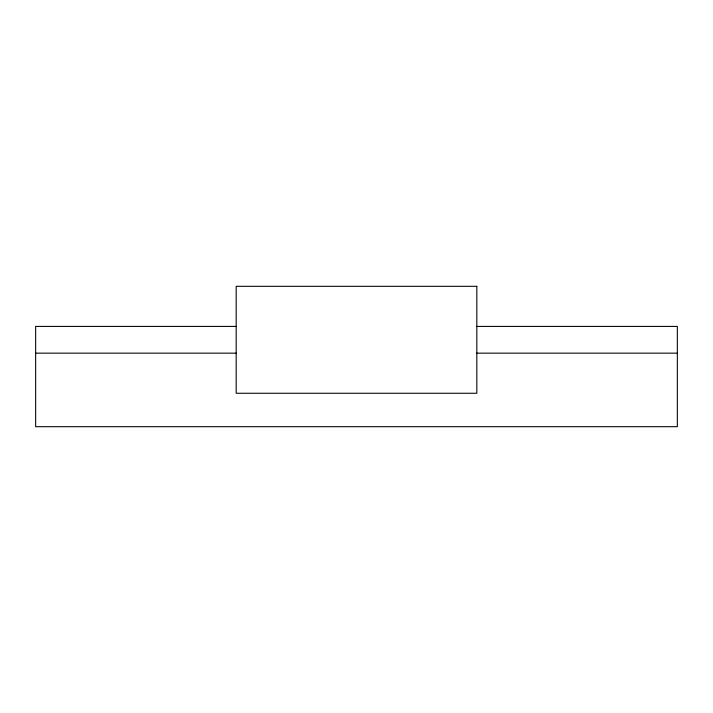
<?xml version="1.0" encoding="UTF-8"?>
<svg xmlns="http://www.w3.org/2000/svg" width="713" height="713" viewBox="0 0 713 713"><rect width="100%" height="100%" fill="white"/><g stroke="black" fill="none" stroke-linecap="round" stroke-linejoin="round"><path stroke-width="1.07" d="M236.181 326.42L35.65 326.42L35.65 426.686L677.35 426.686L677.35 326.42L476.819 326.42M35.65 353.158L236.181 353.158M476.819 353.158L677.35 353.158M476.819 286.314L236.181 286.314L236.181 393.264L476.819 393.264L476.819 286.314"/></g></svg>
